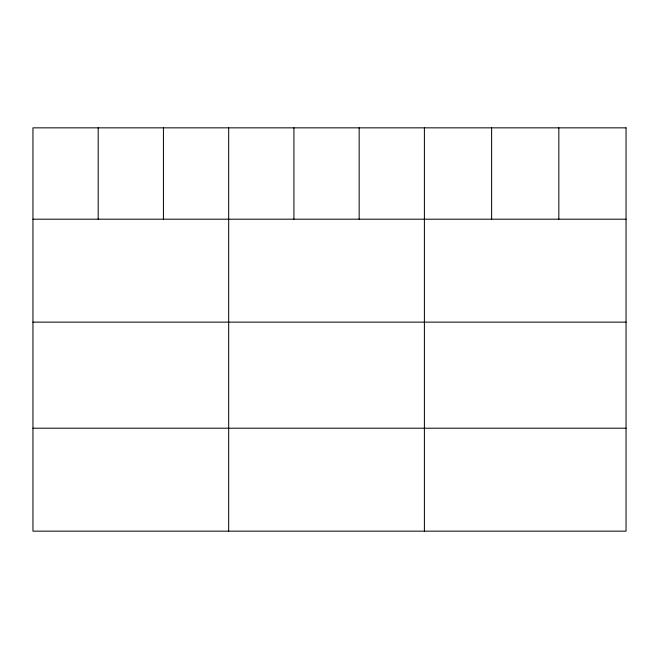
<?xml version="1.0" encoding="UTF-8"?>
<svg xmlns="http://www.w3.org/2000/svg" width="659" height="659" viewBox="0 0 659 659"><rect width="100%" height="100%" fill="white"/><g stroke="black" fill="none" stroke-linecap="round" stroke-linejoin="round"><path stroke-width="0.99" d="M32.95 219.192L626.05 219.192M32.95 322.136L626.05 322.136M32.95 428.21L626.05 428.21M558.832 127.846L558.832 219.192M491.614 127.846L491.614 219.192M424.396 127.846L424.396 531.154M359.155 127.846L359.155 219.192M293.914 127.846L293.914 219.192M228.673 127.846L228.673 531.154M163.432 127.846L163.432 219.192M98.191 127.846L98.191 219.192M626.05 127.846L32.95 127.846L32.95 531.154L626.05 531.154L626.05 127.846"/></g></svg>
